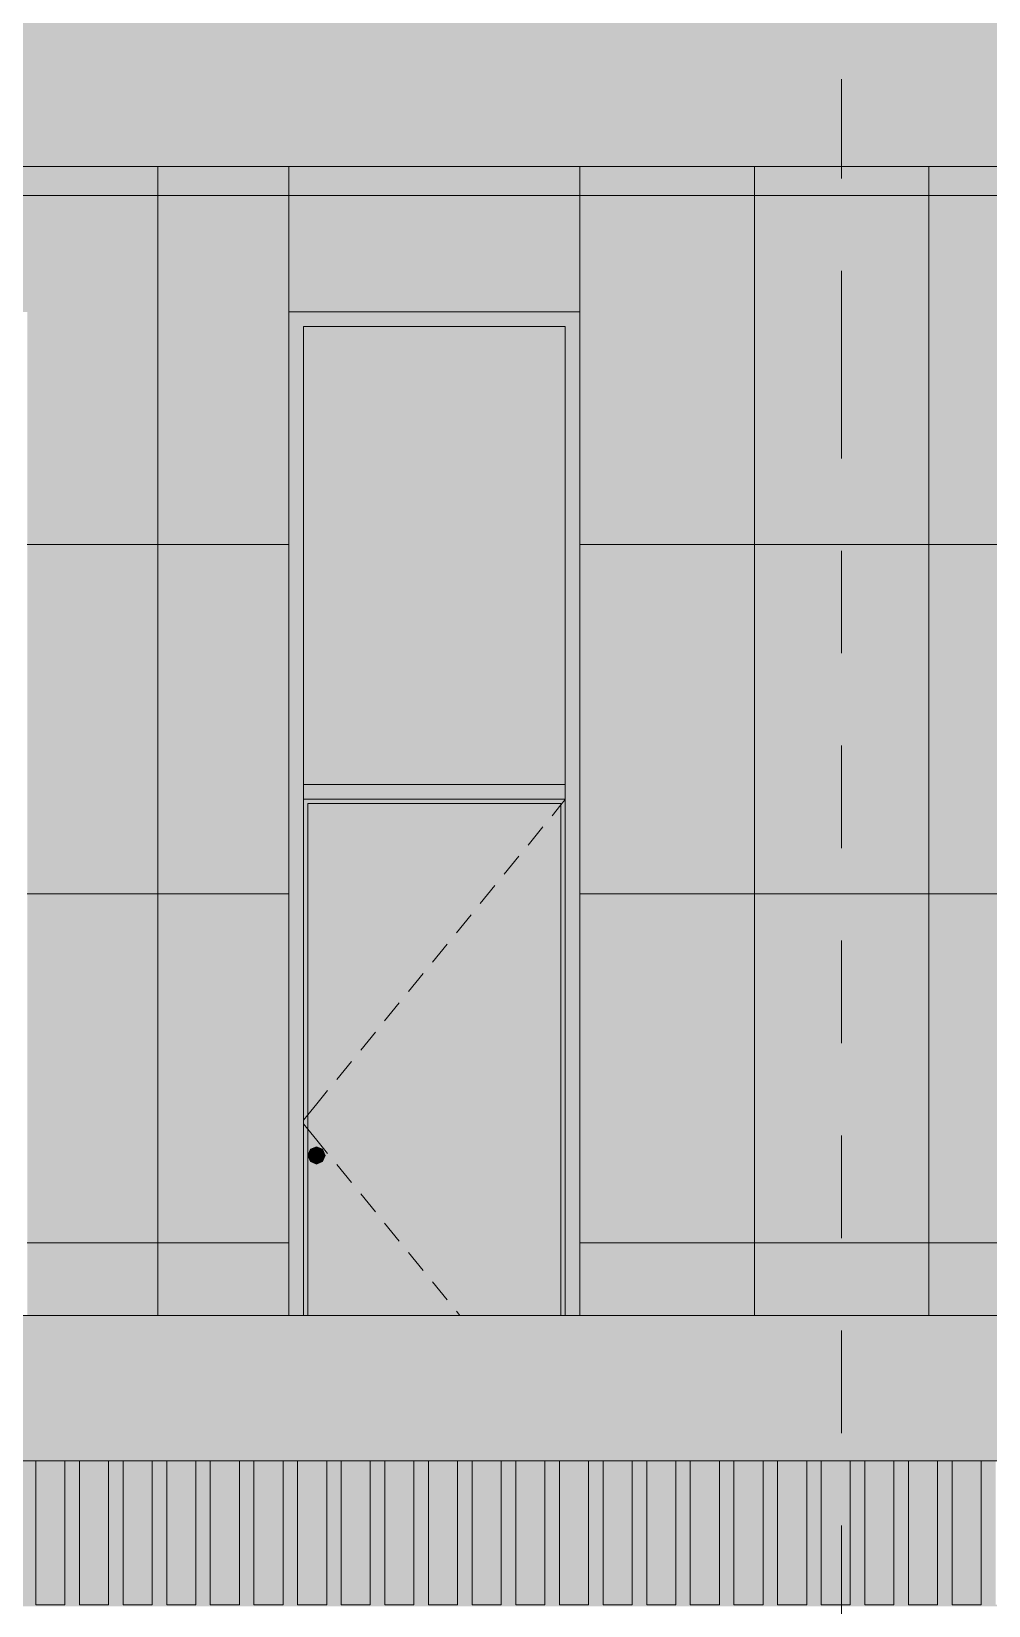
# Model space of a CAD drawing. Header units: millimetres. Extents: x 1499747 to 4230374, y -28481 to 441852.
# Drawn here: x 4110778 to 4114068, y 368581 to 373993 of the extents above; entities that cross this region are included whole.
import ezdxf

# ---------------------------------------------------------------- set-up
doc = ezdxf.new("R2010")
doc.units = ezdxf.units.MM
doc.header["$MEASUREMENT"] = 0
doc.layers.add('Чертеж и Рисунок', color=7, linetype='Continuous')

msp = doc.modelspace()

# ---------------------------------------------------------------- hatches: boundary and pattern name
at = {"layer": 'Чертеж и Рисунок', "linetype": 'Continuous', "lineweight": 0, "true_color": 0xbc9a89}
msp.add_hatch(color=33, dxfattribs=at).paths.add_polyline_path([(4127512.73411, 374028.37184), (4104262.66859, 374028.37184), (4104262.66859, 373528.37108), (4127512.73411, 373528.37108)])
at = {"layer": 'Чертеж и Рисунок', "linetype": 'Continuous', "lineweight": 0, "true_color": 0x868d8e}
msp.add_hatch(color=252, dxfattribs=at).paths.add_polyline_path([(4103762.66783, 373528.37108), (4103762.66783, 363828.35626), (4105062.69981, 363828.35626), (4105062.69981, 368078.36275), (4106062.70134, 368078.36275), (4106062.70134, 363828.35626), (4106962.70272, 363828.35626), (4106962.70272, 368078.36275), (4107962.70424, 368078.36275), (4107962.70424, 363828.35626), (4109187.70612, 363828.35626), (4109187.70612, 368578.36352), (4103892.62803, 368578.36352), (4103892.62803, 369078.36428), (4104523.05899, 369078.36428), (4104523.05899, 369578.36504), (4105062.19981, 369578.36504), (4105062.19981, 373028.37032), (4106062.20134, 373028.37032), (4106062.20134, 369578.36504), (4106962.30272, 369578.36504), (4106962.30272, 373028.37032), (4107962.30424, 373028.37032), (4107962.30424, 369578.36504), (4109763.20699, 369578.36504), (4109763.20699, 373028.37032), (4110763.20852, 373028.37032), (4110763.20852, 369578.36504), (4111662.8099, 369578.36504), (4111662.8099, 373028.37032), (4112662.81142, 373028.37032), (4112662.81142, 369578.36504), (4114462.21417, 369578.36504), (4114462.21417, 373028.37032), (4115462.2157, 373028.37032), (4115462.2157, 369578.36504), (4116362.21708, 369578.36504), (4116362.21708, 373028.37032), (4117362.2186, 373028.37032), (4117362.2186, 369578.36504), (4118512.72036, 369578.36504), (4118512.72036, 369078.36428), (4119262.72151, 369078.36428), (4119262.72151, 373028.37032), (4120262.72304, 373028.37032), (4120262.72304, 369078.36428), (4121162.72441, 369078.36428), (4121162.72441, 373028.37032), (4122162.72594, 373028.37032), (4122162.72594, 369078.36428), (4122662.7267, 369078.36428), (4122662.7267, 373528.37108)])
at = {"layer": 'Чертеж и Рисунок', "linetype": 'Continuous', "lineweight": 0, "true_color": 0x2e2e2e}
for points in [[(4112662.71142, 373028.37032), (4111662.8099, 373028.37032), (4111712.80997, 372978.37024), (4112612.81135, 372978.37024)], [(4111662.8099, 373028.37032), (4111662.8099, 371378.36779), (4111712.80997, 371378.36779), (4111712.80997, 372978.37024)], [(4112612.81135, 372978.37024), (4112612.81135, 371378.36779), (4112662.81142, 371378.36779), (4112662.81142, 373028.37032), (4112662.71142, 373028.37032)], [(4111712.80997, 371353.36776), (4112612.81135, 371353.36776), (4112612.81135, 371403.36783), (4111712.80997, 371403.36783)], [(4111712.80997, 371378.36779), (4111662.8099, 371378.36779), (4111662.8099, 369578.36504), (4111712.80997, 369578.36504)], [(4112612.81135, 371378.36779), (4112612.81135, 369578.36504), (4112662.81142, 369578.36504), (4112662.81142, 371378.36779)], [(4105023.09975, 369078.36428), (4118012.7196, 369078.36428), (4118012.7196, 369578.36504), (4105023.09975, 369578.36504)]]:
    msp.add_hatch(color=250, dxfattribs=at).paths.add_polyline_path(points)
at = {"layer": 'Чертеж и Рисунок', "linetype": 'Continuous', "lineweight": 0, "true_color": 0x84adf9}
msp.add_hatch(color=161, dxfattribs=at).paths.add_polyline_path([(4111712.80997, 372978.37024), (4111712.80997, 371403.36783), (4112612.81135, 371403.36783), (4112612.81135, 372978.37024)])
at = {"layer": 'Чертеж и Рисунок', "linetype": 'Continuous', "lineweight": 0, "true_color": 0xf7fdff}
for points in [[(4111712.80997, 369578.36504), (4111727.81, 369578.36504), (4111727.81, 371338.36773), (4111712.80997, 371353.36776)], [(4111712.80997, 371353.36776), (4111727.81, 371338.36773), (4112597.81133, 371338.36773), (4112612.81135, 371353.36776)], [(4112597.81133, 369578.36504), (4112612.81135, 369578.36504), (4112612.81135, 371353.36776), (4112597.81133, 371338.36773)]]:
    msp.add_hatch(color=7, dxfattribs=at).paths.add_polyline_path(points)
at = {"layer": 'Чертеж и Рисунок', "linetype": 'Continuous', "lineweight": 0, "true_color": 0x84adf9}
h = msp.add_hatch(color=161, dxfattribs=at)
h.paths.add_polyline_path([(4111727.81, 369578.36504), (4112597.81133, 369578.36504), (4112597.81133, 371338.36773), (4111727.81, 371338.36773)])
h.paths.add_polyline_path([(4111728.01, 370128.36588), (4111736.71001, 370149.46592), (4111757.81004, 370158.16593), (4111778.81007, 370149.46592), (4111787.51009, 370128.36588), (4111778.81007, 370107.36585), (4111757.81004, 370098.66584), (4111736.71001, 370107.36585)], flags=0)
at = {"layer": 'Чертеж и Рисунок', "linetype": 'Continuous', "lineweight": 0, "true_color": 0x6e2a0f}
for points in [[(4111742.81002, 370143.46591), (4111757.81004, 370149.66592), (4111757.81004, 370158.16593), (4111736.71001, 370149.46592)], [(4111757.81004, 370149.66592), (4111772.81007, 370143.46591), (4111778.81007, 370149.46592), (4111757.81004, 370158.16593)], [(4111736.51001, 370128.36588), (4111742.81002, 370143.46591), (4111736.71001, 370149.46592), (4111728.01, 370128.36588)], [(4111742.81002, 370113.36586), (4111736.51001, 370128.36588), (4111728.01, 370128.36588), (4111736.71001, 370107.36585)], [(4111741.51002, 370128.36588), (4111746.31002, 370139.8659), (4111742.81002, 370143.46591), (4111736.51001, 370128.36588)], [(4111746.31002, 370116.86587), (4111741.51002, 370128.36588), (4111736.51001, 370128.36588), (4111742.81002, 370113.36586)], [(4111757.81004, 370107.16585), (4111742.81002, 370113.36586), (4111736.71001, 370107.36585), (4111757.81004, 370098.66584)], [(4111746.51002, 370128.36588), (4111749.81003, 370136.3659), (4111746.31002, 370139.8659), (4111741.51002, 370128.36588)], [(4111749.81003, 370120.36587), (4111746.51002, 370128.36588), (4111741.51002, 370128.36588), (4111746.31002, 370116.86587)], [(4111746.31002, 370139.8659), (4111757.81004, 370144.66591), (4111757.81004, 370149.66592), (4111742.81002, 370143.46591)], [(4111757.81004, 370112.16586), (4111746.31002, 370116.86587), (4111742.81002, 370113.36586), (4111757.81004, 370107.16585)], [(4111749.81003, 370136.3659), (4111757.81004, 370139.7659), (4111757.81004, 370144.66591), (4111746.31002, 370139.8659)], [(4111757.81004, 370117.06587), (4111749.81003, 370120.36587), (4111746.31002, 370116.86587), (4111757.81004, 370112.16586)], [(4111750.31003, 370135.8659), (4111747.31003, 370128.36588), (4111750.31003, 370120.96587), (4111756.31004, 370118.56587), (4111756.31004, 370138.2659)], [(4111759.31004, 370135.4659), (4111759.31004, 370138.3659), (4111756.31004, 370138.3659), (4111756.31004, 370135.4659)], [(4111759.31004, 370128.36588), (4111759.31004, 370135.4659), (4111756.31004, 370135.4659), (4111756.31004, 370128.36588)], [(4111759.31004, 370121.36587), (4111759.31004, 370128.36588), (4111756.31004, 370128.36588), (4111756.31004, 370121.36587)], [(4111759.31004, 370118.36587), (4111759.31004, 370121.36587), (4111756.31004, 370121.36587), (4111756.31004, 370118.36587)], [(4111757.81004, 370138.8659), (4111756.61004, 370138.3659), (4111759.01004, 370138.3659)], [(4111759.01004, 370118.36587), (4111756.61004, 370118.36587), (4111757.81004, 370117.86587)], [(4111757.81004, 370144.66591), (4111769.31006, 370139.8659), (4111772.81007, 370143.46591), (4111757.81004, 370149.66592)], [(4111757.81004, 370139.7659), (4111765.81005, 370136.3659), (4111769.31006, 370139.8659), (4111757.81004, 370144.66591)], [(4111765.81005, 370120.36587), (4111757.81004, 370117.06587), (4111757.81004, 370112.16586), (4111769.31006, 370116.86587)], [(4111769.31006, 370116.86587), (4111757.81004, 370112.16586), (4111757.81004, 370107.16585), (4111772.81007, 370113.36586)], [(4111772.81007, 370113.36586), (4111757.81004, 370107.16585), (4111757.81004, 370098.66584), (4111778.81007, 370107.36585)], [(4111759.31004, 370138.2659), (4111759.31004, 370118.56587), (4111765.21005, 370120.96587), (4111768.31006, 370128.36588), (4111765.21005, 370135.8659)], [(4111765.81005, 370136.3659), (4111769.11006, 370128.36588), (4111774.01007, 370128.36588), (4111769.31006, 370139.8659)], [(4111769.11006, 370128.36588), (4111765.81005, 370120.36587), (4111769.31006, 370116.86587), (4111774.01007, 370128.36588)], [(4111769.31006, 370139.8659), (4111774.01007, 370128.36588), (4111779.01007, 370128.36588), (4111772.81007, 370143.46591)], [(4111774.01007, 370128.36588), (4111769.31006, 370116.86587), (4111772.81007, 370113.36586), (4111779.01007, 370128.36588)], [(4111772.81007, 370143.46591), (4111779.01007, 370128.36588), (4111787.51009, 370128.36588), (4111778.81007, 370149.46592)], [(4111779.01007, 370128.36588), (4111772.81007, 370113.36586), (4111778.81007, 370107.36585), (4111787.51009, 370128.36588)]]:
    msp.add_hatch(color=26, dxfattribs=at).paths.add_polyline_path(points)
h = msp.add_hatch(color=26, dxfattribs=at)
h.paths.add_polyline_path([(4111746.51002, 370128.36588), (4111749.81003, 370120.36587), (4111757.81004, 370117.06587), (4111765.81005, 370120.36587), (4111769.11006, 370128.36588), (4111765.81005, 370136.3659), (4111757.81004, 370139.7659), (4111749.81003, 370136.3659)])
h.paths.add_polyline_path([(4111747.31003, 370128.36588), (4111750.31003, 370135.8659), (4111756.31004, 370138.2659), (4111756.31004, 370138.3659), (4111756.61004, 370138.3659), (4111757.81004, 370138.8659), (4111759.01004, 370138.3659), (4111759.31004, 370138.3659), (4111759.31004, 370138.2659), (4111765.21005, 370135.8659), (4111768.31006, 370128.36588), (4111765.21005, 370120.96587), (4111759.31004, 370118.56587), (4111759.31004, 370118.36587), (4111759.01004, 370118.36587), (4111757.81004, 370117.86587), (4111756.61004, 370118.36587), (4111756.31004, 370118.36587), (4111756.31004, 370118.56587), (4111750.31003, 370120.96587)], flags=0)
at = {"layer": 'Чертеж и Рисунок', "linetype": 'Continuous', "lineweight": 0, "true_color": 0xffffff}
msp.add_hatch(color=7, dxfattribs=at).paths.add_polyline_path([(4105092.69986, 369078.36428), (4105023.09975, 369078.36428), (4105023.09975, 368578.36352), (4118012.7196, 368578.36352), (4118012.7196, 369078.36428), (4117942.71949, 369078.36428), (4117942.71949, 368583.76352), (4117842.71934, 368583.76352), (4117842.71934, 369078.36428), (4117792.71926, 369078.36428), (4117792.71926, 368583.76352), (4117692.71911, 368583.76352), (4117692.71911, 369078.36428), (4117642.71903, 369078.36428), (4117642.71903, 368583.76352), (4117542.71888, 368583.76352), (4117542.71888, 369078.36428), (4117492.7188, 369078.36428), (4117492.7188, 368583.76352), (4117392.71865, 368583.76352), (4117392.71865, 369078.36428), (4117342.71857, 369078.36428), (4117342.71857, 368583.76352), (4117242.71842, 368583.76352), (4117242.71842, 369078.36428), (4117192.71835, 369078.36428), (4117192.71835, 368583.76352), (4117092.71819, 368583.76352), (4117092.71819, 369078.36428), (4117042.71812, 369078.36428), (4117042.71812, 368583.76352), (4116942.71796, 368583.76352), (4116942.71796, 369078.36428), (4116892.71789, 369078.36428), (4116892.71789, 368583.76352), (4116792.71773, 368583.76352), (4116792.71773, 369078.36428), (4116742.71766, 369078.36428), (4116742.71766, 368583.76352), (4116642.71751, 368583.76352), (4116642.71751, 369078.36428), (4116592.71743, 369078.36428), (4116592.71743, 368583.76352), (4116492.71728, 368583.76352), (4116492.71728, 369078.36428), (4116442.7172, 369078.36428), (4116442.7172, 368583.76352), (4116342.71705, 368583.76352), (4116342.71705, 369078.36428), (4116292.71697, 369078.36428), (4116292.71697, 368583.76352), (4116192.71682, 368583.76352), (4116192.71682, 369078.36428), (4116142.71674, 369078.36428), (4116142.71674, 368583.76352), (4116042.71659, 368583.76352), (4116042.71659, 369078.36428), (4115992.71651, 369078.36428), (4115992.71651, 368583.76352), (4115892.71636, 368583.76352), (4115892.71636, 369078.36428), (4115842.71628, 369078.36428), (4115842.71628, 368583.76352), (4115742.71613, 368583.76352), (4115742.71613, 369078.36428), (4115692.71605, 369078.36428), (4115692.71605, 368583.76352), (4115592.7159, 368583.76352), (4115592.7159, 369078.36428), (4115542.71582, 369078.36428), (4115542.71582, 368583.76352), (4115442.71567, 368583.76352), (4115442.71567, 369078.36428), (4115392.7156, 369078.36428), (4115392.7156, 368583.76352), (4115292.71544, 368583.76352), (4115292.71544, 369078.36428), (4115242.71537, 369078.36428), (4115242.71537, 368583.76352), (4115142.71521, 368583.76352), (4115142.71521, 369078.36428), (4115092.71514, 369078.36428), (4115092.71514, 368583.76352), (4114992.71498, 368583.76352), (4114992.71498, 369078.36428), (4114942.71491, 369078.36428), (4114942.71491, 368583.76352), (4114842.71476, 368583.76352), (4114842.71476, 369078.36428), (4114792.71468, 369078.36428), (4114792.71468, 368583.76352), (4114692.71453, 368583.76352), (4114692.71453, 369078.36428), (4114642.71445, 369078.36428), (4114642.71445, 368583.76352), (4114542.7143, 368583.76352), (4114542.7143, 369078.36428), (4114492.71422, 369078.36428), (4114492.71422, 368583.76352), (4114392.71407, 368583.76352), (4114392.71407, 369078.36428), (4114342.71399, 369078.36428), (4114342.71399, 368583.76352), (4114242.71384, 368583.76352), (4114242.71384, 369078.36428), (4114192.71376, 369078.36428), (4114192.71376, 368583.76352), (4114092.71361, 368583.76352), (4114092.71361, 369078.36428), (4114042.71353, 369078.36428), (4114042.71353, 368583.76352), (4113942.71338, 368583.76352), (4113942.71338, 369078.36428), (4113892.7133, 369078.36428), (4113892.7133, 368583.76352), (4113792.71315, 368583.76352), (4113792.71315, 369078.36428), (4113742.71307, 369078.36428), (4113742.71307, 368583.76352), (4113642.71292, 368583.76352), (4113642.71292, 369078.36428), (4113592.71285, 369078.36428), (4113592.71285, 368583.76352), (4113492.71269, 368583.76352), (4113492.71269, 369078.36428), (4113442.71262, 369078.36428), (4113442.71262, 368583.76352), (4113342.71246, 368583.76352), (4113342.71246, 369078.36428), (4113292.71239, 369078.36428), (4113292.71239, 368583.76352), (4113192.71223, 368583.76352), (4113192.71223, 369078.36428), (4113142.71216, 369078.36428), (4113142.71216, 368583.76352), (4113042.71201, 368583.76352), (4113042.71201, 369078.36428), (4112992.71193, 369078.36428), (4112992.71193, 368583.76352), (4112892.71178, 368583.76352), (4112892.71178, 369078.36428), (4112842.7117, 369078.36428), (4112842.7117, 368583.76352), (4112742.71155, 368583.76352), (4112742.71155, 369078.36428), (4112692.71147, 369078.36428), (4112692.71147, 368583.76352), (4112592.71132, 368583.76352), (4112592.71132, 369078.36428), (4112542.71124, 369078.36428), (4112542.71124, 368583.76352), (4112442.71109, 368583.76352), (4112442.71109, 369078.36428), (4112392.71101, 369078.36428), (4112392.71101, 368583.76352), (4112292.71086, 368583.76352), (4112292.71086, 369078.36428), (4112242.71078, 369078.36428), (4112242.71078, 368583.76352), (4112142.71063, 368583.76352), (4112142.71063, 369078.36428), (4112092.71055, 369078.36428), (4112092.71055, 368583.76352), (4111992.7104, 368583.76352), (4111992.7104, 369078.36428), (4111942.71032, 369078.36428), (4111942.71032, 368583.76352), (4111842.71017, 368583.76352), (4111842.71017, 369078.36428), (4111792.7101, 369078.36428), (4111792.7101, 368583.76352), (4111692.70994, 368583.76352), (4111692.70994, 369078.36428), (4111642.70987, 369078.36428), (4111642.70987, 368583.76352), (4111542.70971, 368583.76352), (4111542.70971, 369078.36428), (4111492.70964, 369078.36428), (4111492.70964, 368583.76352), (4111392.70948, 368583.76352), (4111392.70948, 369078.36428), (4111342.70941, 369078.36428), (4111342.70941, 368583.76352), (4111242.70926, 368583.76352), (4111242.70926, 369078.36428), (4111192.70918, 369078.36428), (4111192.70918, 368583.76352), (4111092.70903, 368583.76352), (4111092.70903, 369078.36428), (4111042.70895, 369078.36428), (4111042.70895, 368583.76352), (4110942.7088, 368583.76352), (4110942.7088, 369078.36428), (4110892.70872, 369078.36428), (4110892.70872, 368583.76352), (4110792.70857, 368583.76352), (4110792.70857, 369078.36428), (4110742.70849, 369078.36428), (4110742.70849, 368583.76352), (4110642.70834, 368583.76352), (4110642.70834, 369078.36428), (4110592.70826, 369078.36428), (4110592.70826, 368583.76352), (4110492.70811, 368583.76352), (4110492.70811, 369078.36428), (4110442.70803, 369078.36428), (4110442.70803, 368583.76352), (4110342.70788, 368583.76352), (4110342.70788, 369078.36428), (4110292.7078, 369078.36428), (4110292.7078, 368583.76352), (4110192.70765, 368583.76352), (4110192.70765, 369078.36428), (4110142.70757, 369078.36428), (4110142.70757, 368583.76352), (4110042.70742, 368583.76352), (4110042.70742, 369078.36428), (4109992.70735, 369078.36428), (4109992.70735, 368583.76352), (4109892.70719, 368583.76352), (4109892.70719, 369078.36428), (4109842.70712, 369078.36428), (4109842.70712, 368583.76352), (4109742.70696, 368583.76352), (4109742.70696, 369078.36428), (4109692.70689, 369078.36428), (4109692.70689, 368583.76352), (4109592.70673, 368583.76352), (4109592.70673, 369078.36428), (4109542.70666, 369078.36428), (4109542.70666, 368583.76352), (4109442.70651, 368583.76352), (4109442.70651, 369078.36428), (4109392.70643, 369078.36428), (4109392.70643, 368583.76352), (4109292.70628, 368583.76352), (4109292.70628, 369078.36428), (4109242.7062, 369078.36428), (4109242.7062, 368583.76352), (4109142.70605, 368583.76352), (4109142.70605, 369078.36428), (4109092.70597, 369078.36428), (4109092.70597, 368583.76352), (4108992.70582, 368583.76352), (4108992.70582, 369078.36428), (4108942.70574, 369078.36428), (4108942.70574, 368583.76352), (4108842.70559, 368583.76352), (4108842.70559, 369078.36428), (4108792.70551, 369078.36428), (4108792.70551, 368583.76352), (4108692.70536, 368583.76352), (4108692.70536, 369078.36428), (4108642.70528, 369078.36428), (4108642.70528, 368583.76352), (4108542.70513, 368583.76352), (4108542.70513, 369078.36428), (4108492.70505, 369078.36428), (4108492.70505, 368583.76352), (4108392.7049, 368583.76352), (4108392.7049, 369078.36428), (4108342.70482, 369078.36428), (4108342.70482, 368583.76352), (4108242.70467, 368583.76352), (4108242.70467, 369078.36428), (4108192.7046, 369078.36428), (4108192.7046, 368583.76352), (4108092.70444, 368583.76352), (4108092.70444, 369078.36428), (4108042.70437, 369078.36428), (4108042.70437, 368583.76352), (4107942.70421, 368583.76352), (4107942.70421, 369078.36428), (4107892.70414, 369078.36428), (4107892.70414, 368583.76352), (4107792.70398, 368583.76352), (4107792.70398, 369078.36428), (4107742.70391, 369078.36428), (4107742.70391, 368583.76352), (4107642.70376, 368583.76352), (4107642.70376, 369078.36428), (4107592.70368, 369078.36428), (4107592.70368, 368583.76352), (4107492.70353, 368583.76352), (4107492.70353, 369078.36428), (4107442.70345, 369078.36428), (4107442.70345, 368583.76352), (4107342.7033, 368583.76352), (4107342.7033, 369078.36428), (4107292.70322, 369078.36428), (4107292.70322, 368583.76352), (4107192.70307, 368583.76352), (4107192.70307, 369078.36428), (4107142.70299, 369078.36428), (4107142.70299, 368583.76352), (4107042.70284, 368583.76352), (4107042.70284, 369078.36428), (4106992.70276, 369078.36428), (4106992.70276, 368583.76352), (4106892.70261, 368583.76352), (4106892.70261, 369078.36428), (4106842.70253, 369078.36428), (4106842.70253, 368583.76352), (4106742.70238, 368583.76352), (4106742.70238, 369078.36428), (4106692.7023, 369078.36428), (4106692.7023, 368583.76352), (4106592.70215, 368583.76352), (4106592.70215, 369078.36428), (4106542.70207, 369078.36428), (4106542.70207, 368583.76352), (4106442.70192, 368583.76352), (4106442.70192, 369078.36428), (4106392.70185, 369078.36428), (4106392.70185, 368583.76352), (4106292.70169, 368583.76352), (4106292.70169, 369078.36428), (4106242.70162, 369078.36428), (4106242.70162, 368583.76352), (4106142.70146, 368583.76352), (4106142.70146, 369078.36428), (4106092.70139, 369078.36428), (4106092.70139, 368583.76352), (4105992.70123, 368583.76352), (4105992.70123, 369078.36428), (4105942.70116, 369078.36428), (4105942.70116, 368583.76352), (4105842.70101, 368583.76352), (4105842.70101, 369078.36428), (4105792.70093, 369078.36428), (4105792.70093, 368583.76352), (4105692.70078, 368583.76352), (4105692.70078, 369078.36428), (4105642.7007, 369078.36428), (4105642.7007, 368583.76352), (4105542.70055, 368583.76352), (4105542.70055, 369078.36428), (4105492.70047, 369078.36428), (4105492.70047, 368583.76352), (4105392.70032, 368583.76352), (4105392.70032, 369078.36428), (4105342.70024, 369078.36428), (4105342.70024, 368583.76352), (4105242.70009, 368583.76352), (4105242.70009, 369078.36428), (4105192.70001, 369078.36428), (4105192.70001, 368583.76352), (4105092.69986, 368583.76352)])
at = {"layer": 'Чертеж и Рисунок', "linetype": 'Continuous', "lineweight": 0, "true_color": 0x3264ff}
for points in [[(4110792.70857, 369078.36428), (4110792.70857, 368583.76352), (4110892.70872, 368583.76352), (4110892.70872, 369078.36428)], [(4110942.7088, 369078.36428), (4110942.7088, 368583.76352), (4111042.70895, 368583.76352), (4111042.70895, 369078.36428)], [(4111092.70903, 369078.36428), (4111092.70903, 368583.76352), (4111192.70918, 368583.76352), (4111192.70918, 369078.36428)], [(4111242.70926, 369078.36428), (4111242.70926, 368583.76352), (4111342.70941, 368583.76352), (4111342.70941, 369078.36428)], [(4111392.70948, 369078.36428), (4111392.70948, 368583.76352), (4111492.70964, 368583.76352), (4111492.70964, 369078.36428)], [(4111542.70971, 369078.36428), (4111542.70971, 368583.76352), (4111642.70987, 368583.76352), (4111642.70987, 369078.36428)], [(4111692.70994, 369078.36428), (4111692.70994, 368583.76352), (4111792.7101, 368583.76352), (4111792.7101, 369078.36428)], [(4111842.71017, 369078.36428), (4111842.71017, 368583.76352), (4111942.71032, 368583.76352), (4111942.71032, 369078.36428)], [(4111992.7104, 369078.36428), (4111992.7104, 368583.76352), (4112092.71055, 368583.76352), (4112092.71055, 369078.36428)], [(4112142.71063, 369078.36428), (4112142.71063, 368583.76352), (4112242.71078, 368583.76352), (4112242.71078, 369078.36428)], [(4112292.71086, 369078.36428), (4112292.71086, 368583.76352), (4112392.71101, 368583.76352), (4112392.71101, 369078.36428)], [(4112442.71109, 369078.36428), (4112442.71109, 368583.76352), (4112542.71124, 368583.76352), (4112542.71124, 369078.36428)], [(4112592.71132, 369078.36428), (4112592.71132, 368583.76352), (4112692.71147, 368583.76352), (4112692.71147, 369078.36428)], [(4112742.71155, 369078.36428), (4112742.71155, 368583.76352), (4112842.7117, 368583.76352), (4112842.7117, 369078.36428)], [(4112892.71178, 369078.36428), (4112892.71178, 368583.76352), (4112992.71193, 368583.76352), (4112992.71193, 369078.36428)], [(4113042.71201, 369078.36428), (4113042.71201, 368583.76352), (4113142.71216, 368583.76352), (4113142.71216, 369078.36428)], [(4113192.71223, 369078.36428), (4113192.71223, 368583.76352), (4113292.71239, 368583.76352), (4113292.71239, 369078.36428)], [(4113342.71246, 369078.36428), (4113342.71246, 368583.76352), (4113442.71262, 368583.76352), (4113442.71262, 369078.36428)], [(4113492.71269, 369078.36428), (4113492.71269, 368583.76352), (4113592.71285, 368583.76352), (4113592.71285, 369078.36428)], [(4113642.71292, 369078.36428), (4113642.71292, 368583.76352), (4113742.71307, 368583.76352), (4113742.71307, 369078.36428)], [(4113792.71315, 369078.36428), (4113792.71315, 368583.76352), (4113892.7133, 368583.76352), (4113892.7133, 369078.36428)]]:
    msp.add_hatch(color=150, dxfattribs=at).paths.add_polyline_path(points)
at = {"layer": 'Чертеж и Рисунок', "linetype": 'Continuous', "lineweight": 0, "true_color": 0xfcfb00}
msp.add_hatch(color=2, dxfattribs=at).paths.add_polyline_path([(4113942.71338, 369078.36428), (4113942.71338, 368583.76352), (4114042.71353, 368583.76352), (4114042.71353, 369078.36428)])

# ---------------------------------------------------------------- linework, layer by layer
at = {"layer": 'Чертеж и Рисунок', "color": 8, "linetype": 'Continuous', "lineweight": 15}
for points in [[(4113562.7128, 373487.17102), (4113562.7128, 373828.37154)], [(4113562.7128, 372828.37001), (4113562.7128, 373169.67053)], [(4113562.7128, 372828.37001), (4113562.7128, 372525.06955)], [(4113562.7128, 372207.56906), (4113562.7128, 371854.76852)], [(4113562.7128, 371537.26804), (4113562.7128, 371184.5675)], [(4113562.7128, 370867.06701), (4113562.7128, 370514.26647)], [(4113562.7128, 370196.76599), (4113562.7128, 369843.96545)], [(4113562.7128, 369526.46496), (4113562.7128, 369173.66443)], [(4113562.7128, 368856.16394), (4113562.7128, 368503.3634)]]:
    msp.add_lwpolyline(points, dxfattribs=at)
at = {"layer": 'Чертеж и Рисунок', "color": 7, "linetype": 'Continuous', "lineweight": 5}
for points in [[(4104262.66859, 373528.37108), (4127512.73411, 373528.37108)], [(4111662.8099, 369578.36504), (4111662.8099, 373028.37032)], [(4111662.8099, 373028.37032), (4112662.81142, 373028.37032)], [(4112662.81142, 373028.37032), (4112662.81142, 369578.36504)], [(4112612.81135, 372978.37024), (4111712.80997, 372978.37024)], [(4111712.80997, 371403.36783), (4111712.80997, 372978.37024)], [(4112612.81135, 371378.36779), (4112612.81135, 372978.37024)], [(4111712.80997, 371378.36779), (4111712.80997, 371403.36783)], [(4111712.80997, 371403.36783), (4112612.81135, 371403.36783)], [(4111712.80997, 371353.36776), (4111712.80997, 371378.36779)], [(4111712.80997, 371353.36776), (4112612.81135, 371353.36776)], [(4111712.80997, 369578.36504), (4111712.80997, 371353.36776)], [(4112612.81135, 369578.36504), (4112612.81135, 371378.36779)], [(4112597.81133, 371338.36773), (4111727.81, 371338.36773)], [(4111727.81, 371338.36773), (4111727.81, 369578.36504)], [(4112597.81133, 369578.36504), (4112597.81133, 371338.36773)], [(4111757.81004, 370158.16593), (4111736.71001, 370149.46592)], [(4111778.81007, 370149.46592), (4111757.81004, 370158.16593)], [(4111736.71001, 370149.46592), (4111728.01, 370128.36588)], [(4111728.01, 370128.36588), (4111736.71001, 370107.36585)], [(4111736.71001, 370107.36585), (4111757.81004, 370098.66584)], [(4111749.81003, 370136.3659), (4111746.51002, 370128.36588)], [(4111746.51002, 370128.36588), (4111749.81003, 370120.36587)], [(4111750.31003, 370135.8659), (4111747.31003, 370128.36588)], [(4111747.31003, 370128.36588), (4111750.31003, 370120.96587)], [(4111757.81004, 370139.7659), (4111749.81003, 370136.3659)], [(4111749.81003, 370120.36587), (4111757.81004, 370117.06587)], [(4111756.31004, 370138.2659), (4111750.31003, 370135.8659)], [(4111750.31003, 370120.96587), (4111756.31004, 370118.56587)], [(4111756.31004, 370135.4659), (4111756.31004, 370138.3659)], [(4111756.61004, 370138.3659), (4111756.31004, 370138.3659)], [(4111756.31004, 370128.36588), (4111756.31004, 370135.4659)], [(4111756.31004, 370121.36587), (4111756.31004, 370128.36588)], [(4111756.31004, 370118.36587), (4111756.31004, 370121.36587)], [(4111756.61004, 370118.36587), (4111756.31004, 370118.36587)], [(4111757.81004, 370138.8659), (4111756.61004, 370138.3659)], [(4111759.01004, 370138.3659), (4111756.61004, 370138.3659)], [(4111756.61004, 370118.36587), (4111757.81004, 370117.86587)], [(4111759.01004, 370118.36587), (4111756.61004, 370118.36587)], [(4111765.81005, 370136.3659), (4111757.81004, 370139.7659)], [(4111759.01004, 370138.3659), (4111757.81004, 370138.8659)], [(4111757.81004, 370117.06587), (4111765.81005, 370120.36587)], [(4111757.81004, 370117.86587), (4111759.01004, 370118.36587)], [(4111757.81004, 370098.66584), (4111778.81007, 370107.36585)], [(4111759.31004, 370138.3659), (4111759.01004, 370138.3659)], [(4111759.31004, 370118.36587), (4111759.01004, 370118.36587)], [(4111759.31004, 370135.4659), (4111759.31004, 370138.3659)], [(4111765.21005, 370135.8659), (4111759.31004, 370138.2659)], [(4111759.31004, 370128.36588), (4111759.31004, 370135.4659)], [(4111759.31004, 370121.36587), (4111759.31004, 370128.36588)], [(4111759.31004, 370118.36587), (4111759.31004, 370121.36587)], [(4111759.31004, 370118.56587), (4111765.21005, 370120.96587)], [(4111768.31006, 370128.36588), (4111765.21005, 370135.8659)], [(4111765.21005, 370120.96587), (4111768.31006, 370128.36588)], [(4111769.11006, 370128.36588), (4111765.81005, 370136.3659)], [(4111765.81005, 370120.36587), (4111769.11006, 370128.36588)], [(4111787.51009, 370128.36588), (4111778.81007, 370149.46592)], [(4111778.81007, 370107.36585), (4111787.51009, 370128.36588)], [(4105023.09975, 369578.36504), (4118012.7196, 369578.36504)], [(4105023.09975, 369078.36428), (4118012.7196, 369078.36428)], [(4110792.70857, 368583.76352), (4110792.70857, 369078.36428)], [(4110892.70872, 368583.76352), (4110892.70872, 369078.36428)], [(4110942.7088, 368583.76352), (4110942.7088, 369078.36428)], [(4111042.70895, 368583.76352), (4111042.70895, 369078.36428)], [(4111092.70903, 368583.76352), (4111092.70903, 369078.36428)], [(4111192.70918, 368583.76352), (4111192.70918, 369078.36428)], [(4111242.70926, 368583.76352), (4111242.70926, 369078.36428)], [(4111342.70941, 368583.76352), (4111342.70941, 369078.36428)], [(4111392.70948, 368583.76352), (4111392.70948, 369078.36428)], [(4111492.70964, 368583.76352), (4111492.70964, 369078.36428)], [(4111542.70971, 368583.76352), (4111542.70971, 369078.36428)], [(4111642.70987, 368583.76352), (4111642.70987, 369078.36428)], [(4111692.70994, 368583.76352), (4111692.70994, 369078.36428)], [(4111792.7101, 368583.76352), (4111792.7101, 369078.36428)], [(4111842.71017, 368583.76352), (4111842.71017, 369078.36428)], [(4111942.71032, 368583.76352), (4111942.71032, 369078.36428)], [(4111992.7104, 368583.76352), (4111992.7104, 369078.36428)], [(4112092.71055, 368583.76352), (4112092.71055, 369078.36428)], [(4112142.71063, 368583.76352), (4112142.71063, 369078.36428)], [(4112242.71078, 368583.76352), (4112242.71078, 369078.36428)], [(4112292.71086, 368583.76352), (4112292.71086, 369078.36428)], [(4112392.71101, 368583.76352), (4112392.71101, 369078.36428)], [(4112442.71109, 368583.76352), (4112442.71109, 369078.36428)], [(4112542.71124, 368583.76352), (4112542.71124, 369078.36428)], [(4112592.71132, 368583.76352), (4112592.71132, 369078.36428)], [(4112692.71147, 368583.76352), (4112692.71147, 369078.36428)], [(4112742.71155, 368583.76352), (4112742.71155, 369078.36428)], [(4112842.7117, 368583.76352), (4112842.7117, 369078.36428)], [(4112892.71178, 368583.76352), (4112892.71178, 369078.36428)], [(4112992.71193, 368583.76352), (4112992.71193, 369078.36428)], [(4113042.71201, 368583.76352), (4113042.71201, 369078.36428)], [(4113142.71216, 368583.76352), (4113142.71216, 369078.36428)], [(4113192.71223, 368583.76352), (4113192.71223, 369078.36428)], [(4113292.71239, 368583.76352), (4113292.71239, 369078.36428)], [(4113342.71246, 368583.76352), (4113342.71246, 369078.36428)], [(4113442.71262, 368583.76352), (4113442.71262, 369078.36428)], [(4113492.71269, 368583.76352), (4113492.71269, 369078.36428)], [(4113592.71285, 368583.76352), (4113592.71285, 369078.36428)], [(4113642.71292, 368583.76352), (4113642.71292, 369078.36428)], [(4113742.71307, 368583.76352), (4113742.71307, 369078.36428)], [(4113792.71315, 368583.76352), (4113792.71315, 369078.36428)], [(4113892.7133, 368583.76352), (4113892.7133, 369078.36428)], [(4113942.71338, 368583.76352), (4113942.71338, 369078.36428)], [(4114042.71353, 368583.76352), (4114042.71353, 369078.36428)], [(4110792.70857, 368583.76352), (4110892.70872, 368583.76352)], [(4110942.7088, 368583.76352), (4111042.70895, 368583.76352)], [(4111092.70903, 368583.76352), (4111192.70918, 368583.76352)], [(4111242.70926, 368583.76352), (4111342.70941, 368583.76352)], [(4111392.70948, 368583.76352), (4111492.70964, 368583.76352)], [(4111542.70971, 368583.76352), (4111642.70987, 368583.76352)], [(4111692.70994, 368583.76352), (4111792.7101, 368583.76352)], [(4111842.71017, 368583.76352), (4111942.71032, 368583.76352)], [(4111992.7104, 368583.76352), (4112092.71055, 368583.76352)], [(4112142.71063, 368583.76352), (4112242.71078, 368583.76352)], [(4112292.71086, 368583.76352), (4112392.71101, 368583.76352)], [(4112442.71109, 368583.76352), (4112542.71124, 368583.76352)], [(4112592.71132, 368583.76352), (4112692.71147, 368583.76352)], [(4112742.71155, 368583.76352), (4112842.7117, 368583.76352)], [(4112892.71178, 368583.76352), (4112992.71193, 368583.76352)], [(4113042.71201, 368583.76352), (4113142.71216, 368583.76352)], [(4113192.71223, 368583.76352), (4113292.71239, 368583.76352)], [(4113342.71246, 368583.76352), (4113442.71262, 368583.76352)], [(4113492.71269, 368583.76352), (4113592.71285, 368583.76352)], [(4113642.71292, 368583.76352), (4113742.71307, 368583.76352)], [(4113792.71315, 368583.76352), (4113892.7133, 368583.76352)], [(4113942.71338, 368583.76352), (4114042.71353, 368583.76352)]]:
    msp.add_lwpolyline(points, dxfattribs=at)
at = {"layer": 'Чертеж и Рисунок', "color": 253, "linetype": 'Continuous', "lineweight": 5, "true_color": 0xaaaaaa}
for points in [[(4111212.80921, 373528.37108), (4111212.80921, 373425.17092)], [(4111663.1099, 373528.37108), (4111663.1099, 369578.36504)], [(4112662.51142, 373528.37108), (4112662.51142, 369578.36504)], [(4113263.11234, 373528.37108), (4113263.11234, 369578.36504)], [(4113863.11326, 373528.37108), (4113863.11326, 369578.36504)], [(4122662.7267, 373428.37093), (4103762.66783, 373428.37093)], [(4111212.80921, 373425.17092), (4111212.80921, 369578.36504)], [(4111663.3099, 372228.36909), (4110762.70852, 372228.36909)], [(4114463.41418, 372228.36909), (4112662.51142, 372228.36909)], [(4111663.3099, 371028.36726), (4110762.70852, 371028.36726)], [(4114463.41418, 371028.36726), (4112662.51142, 371028.36726)], [(4111663.3099, 369828.36543), (4110762.70852, 369828.36543)], [(4114463.41418, 369828.36543), (4112662.51142, 369828.36543)]]:
    msp.add_lwpolyline(points, dxfattribs=at)
at = {"layer": 'Чертеж и Рисунок', "color": 23, "linetype": 'Continuous', "lineweight": 5, "true_color": 0xbf8080}
for points in [[(4112612.81135, 371352.26775), (4112597.81133, 371333.86773)], [(4112597.81133, 371333.86773), (4112567.21128, 371296.46767)], [(4112535.61123, 371257.66761), (4112485.01115, 371195.66752)], [(4112453.4111, 371156.96746), (4112402.81103, 371094.96736)], [(4112371.21098, 371056.2673), (4112320.6109, 370994.26721)], [(4112289.01085, 370955.56715), (4112238.41078, 370893.56705)], [(4112206.81073, 370854.86699), (4112156.21065, 370792.8669)], [(4112124.6106, 370754.16684), (4112074.01053, 370692.16675)], [(4112042.41048, 370653.36669), (4111991.8104, 370591.46659)], [(4111960.21035, 370552.66653), (4111909.61027, 370490.66644)], [(4111878.01023, 370451.96638), (4111827.41015, 370389.96628)], [(4111795.8101, 370351.26623), (4111758.41004, 370305.36615)], [(4111727.81, 370267.8661), (4111712.80997, 370249.56607)], [(4111758.41004, 370305.36615), (4111727.81, 370267.8661)], [(4111727.81, 370218.86602), (4111712.80997, 370237.26605)], [(4111758.41004, 370181.46597), (4111727.81, 370218.86602)], [(4111795.8101, 370135.5659), (4111758.41004, 370181.46597)], [(4111878.01023, 370034.86574), (4111827.41015, 370096.86584)], [(4111960.21035, 369934.16559), (4111909.61027, 369996.06568)], [(4112042.41048, 369833.36543), (4111991.8104, 369895.36553)], [(4112124.6106, 369732.66528), (4112074.01053, 369794.66537)], [(4112206.81073, 369631.96513), (4112156.21065, 369693.96522)], [(4112250.51079, 369578.36504), (4112238.41078, 369593.26507)]]:
    msp.add_lwpolyline(points, dxfattribs=at)
at = {"layer": 'Чертеж и Рисунок', "color": 1, "linetype": 'Continuous', "lineweight": 0}
for points in [[(4110972.90884, 369078.36428), (4111114.00906, 369078.36428)], [(4111325.70938, 369078.36428), (4111854.91019, 369078.36428)], [(4112066.51051, 369078.36428), (4112207.61073, 369078.36428)], [(4112419.31105, 369078.36428), (4112948.51186, 369078.36428)], [(4113160.11218, 369078.36428), (4113301.2124, 369078.36428)], [(4113512.91272, 369078.36428), (4114042.11353, 369078.36428)]]:
    msp.add_lwpolyline(points, dxfattribs=at)

doc.saveas('drawing.dxf')
